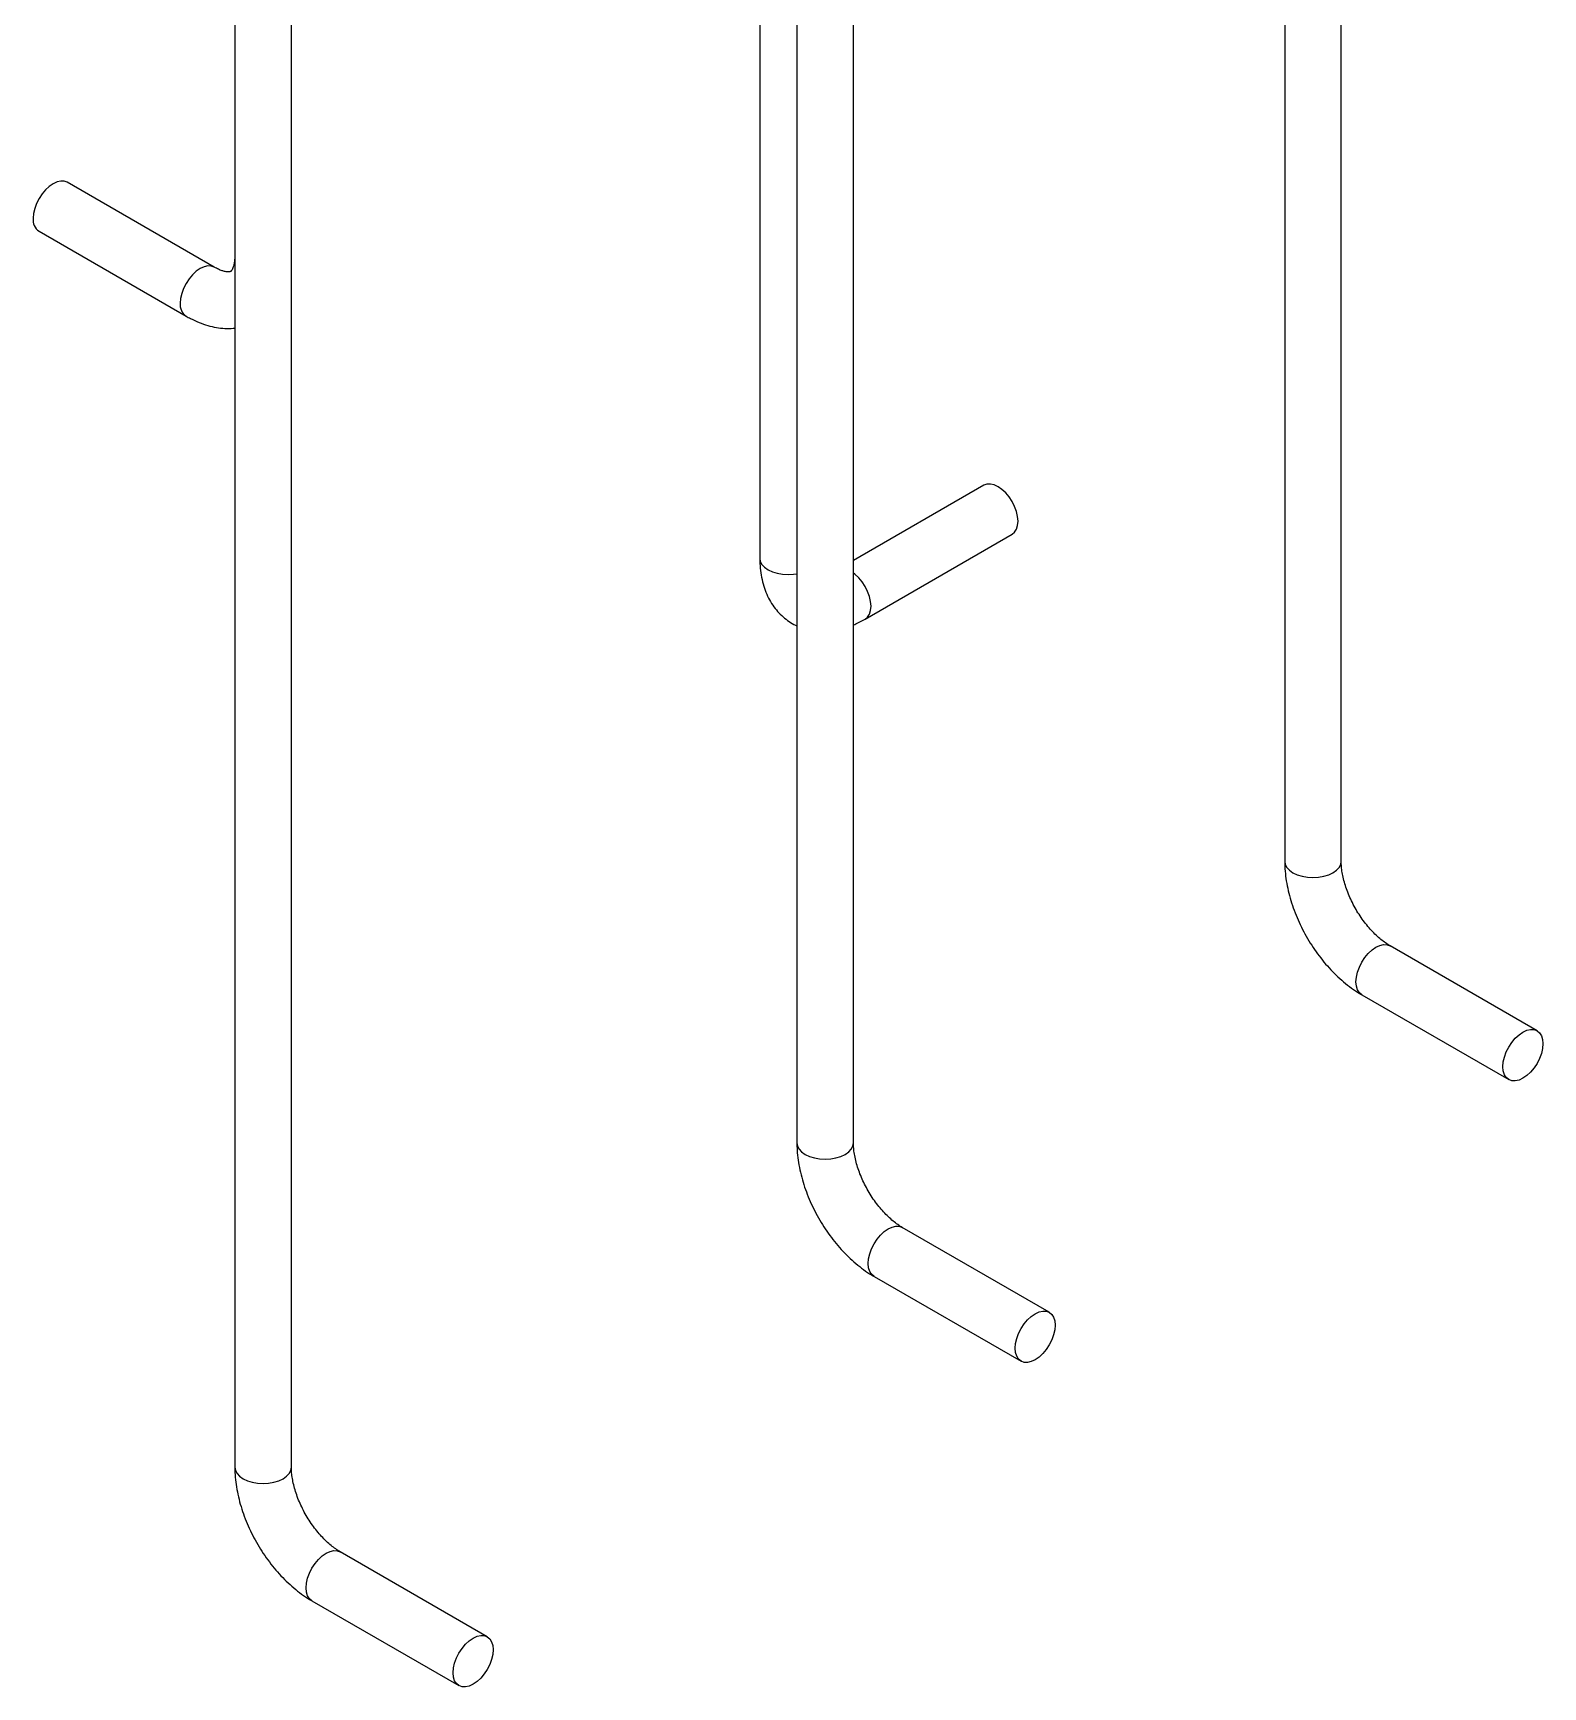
# Model space of a CAD drawing. Header units: millimetres. Extents: x -205 to 841, y 0 to 722.
# Drawn here: x 732 to 782.9, y 69.6 to 125.3 of the extents above; entities that cross this region are included whole.
import ezdxf

# ---------------------------------------------------------------- set-up
doc = ezdxf.new("R2010")
doc.units = ezdxf.units.MM

msp = doc.modelspace()

# ---------------------------------------------------------------- linework, layer by layer
at = {"color": 7, "linetype": 'Continuous', "lineweight": 25}
for p, q in [((776.0923, 97.4402), (776.0923, 147.062)), ((774.1883, 145.9628), (774.1883, 97.4402)), ((759.6646, 87.9567), (759.6646, 137.5785)), ((757.7606, 136.4793), (757.7606, 87.9567)), ((756.5106, 135.7577), (756.5106, 107.6453)), ((738.8329, 128.095), (738.8329, 77.03)), ((740.7369, 77.03), (740.7369, 126.9958)), ((738.1396, 117.4499), (733.1898, 120.3073)), ((732.2379, 118.6584), (737.1876, 115.8009)), ((764.0577, 110.1022), (759.6646, 107.5661)), ((760.0599, 105.5958), (765.0096, 108.4533)), ((782.6873, 91.733), (777.7375, 94.5905)), ((776.7856, 92.9415), (781.7354, 90.0841)), ((766.2596, 82.2495), (761.3099, 85.107)), ((760.3579, 83.458), (765.3077, 80.6006)), ((747.3319, 71.3228), (742.3822, 74.1803)), ((741.4303, 72.5313), (746.38, 69.6739))]:
    msp.add_line(p, q, dxfattribs=at)
at = {"color": 7, "linetype": 'Continuous', "lineweight": 25, "flags": 128}
for points in [[(733.1898, 120.3073), (733.0878, 120.3451), (732.9715, 120.3497), (732.8452, 120.3211), (732.7138, 120.2602), (732.5825, 120.1694), (732.4562, 120.0523), (732.3399, 119.9133), (732.2378, 119.7577), (732.1541, 119.5916), (732.0919, 119.4213), (732.0536, 119.2533), (732.0407, 119.0942)], [(765.0096, 108.4533), (765.0096, 108.4533), (765.0934, 108.5227), (765.1556, 108.6212), (765.1939, 108.7449), (765.2068, 108.8891), (765.1939, 109.0482), (765.1556, 109.2162), (765.0934, 109.3865), (765.0096, 109.5526), (764.9076, 109.7082), (764.7913, 109.8472), (764.665, 109.9643), (764.5336, 110.0551), (764.4023, 110.116), (764.276, 110.1446), (764.1597, 110.14), (764.0577, 110.1022)], [(782.8845, 91.2972), (782.8715, 91.138), (782.8332, 90.9701), (782.771, 90.7998), (782.6873, 90.6337), (782.5853, 90.4781), (782.4689, 90.3391), (782.3426, 90.222), (782.2113, 90.1312), (782.08, 90.0703), (781.9537, 90.0417), (781.8373, 90.0463), (781.7353, 90.0841), (781.6516, 90.1536), (781.5894, 90.252), (781.5511, 90.3758), (781.5382, 90.5199), (781.5511, 90.6791), (781.5894, 90.847), (781.6516, 91.0173), (781.7353, 91.1834), (781.8373, 91.339), (781.9537, 91.478), (782.08, 91.5951), (782.2113, 91.6859), (782.3426, 91.7468), (782.4689, 91.7754), (782.5853, 91.7708), (782.6873, 91.733), (782.771, 91.6635), (782.8332, 91.5651), (782.8715, 91.4413), (782.8845, 91.2972)], [(766.4568, 81.8137), (766.4439, 81.6545), (766.4056, 81.4866), (766.3434, 81.3163), (766.2596, 81.1502), (766.1576, 80.9946), (766.0413, 80.8556), (765.915, 80.7385), (765.7836, 80.6477), (765.6523, 80.5868), (765.526, 80.5582), (765.4097, 80.5628), (765.3076, 80.6006), (765.2239, 80.6701), (765.1617, 80.7686), (765.1234, 80.8923), (765.1105, 81.0364), (765.1234, 81.1956), (765.1617, 81.3635), (765.2239, 81.5338), (765.3076, 81.6999), (765.4097, 81.8555), (765.526, 81.9945), (765.6523, 82.1117), (765.7836, 82.2024), (765.915, 82.2633), (766.0413, 82.2919), (766.1576, 82.2873), (766.2596, 82.2495), (766.3434, 82.18), (766.4056, 82.0816), (766.4439, 81.9579), (766.4568, 81.8137)], [(747.5291, 70.887), (747.5162, 70.7278), (747.4779, 70.5599), (747.4157, 70.3896), (747.332, 70.2235), (747.23, 70.0679), (747.1136, 69.9289), (746.9873, 69.8118), (746.856, 69.721), (746.7247, 69.6601), (746.5984, 69.6315), (746.482, 69.6361), (746.38, 69.6739), (746.2963, 69.7434), (746.2341, 69.8418), (746.1957, 69.9656), (746.1828, 70.1097), (746.1957, 70.2689), (746.2341, 70.4368), (746.2963, 70.6071), (746.38, 70.7732), (746.482, 70.9288), (746.5984, 71.0678), (746.7247, 71.1849), (746.856, 71.2757), (746.9873, 71.3366), (747.1136, 71.3652), (747.23, 71.3606), (747.332, 71.3228), (747.4157, 71.2533), (747.4779, 71.1549), (747.5162, 71.0311), (747.5291, 70.887)]]:
    msp.add_lwpolyline(points, dxfattribs=at)
at = {"color": 1, "linetype": 'Continuous', "lineweight": 25, "flags": 128}
for points in [[(738.1376, 117.451), (738.0376, 117.4876), (737.9212, 117.4923), (737.7949, 117.4636), (737.6636, 117.4028), (737.5323, 117.312), (737.406, 117.1949), (737.2896, 117.0558), (737.1876, 116.9003), (737.1039, 116.7342), (737.0417, 116.5639), (737.0034, 116.3959), (736.9904, 116.2368)], [(756.5106, 107.6453), (756.5289, 107.5381), (756.583, 107.435), (756.671, 107.34), (756.7894, 107.2567), (756.9337, 107.1884), (757.0983, 107.1376), (757.2769, 107.1063), (757.4626, 107.0957), (757.6483, 107.1063), (757.7606, 107.1234)], [(760.0597, 105.5957), (760.0599, 105.5958), (760.1436, 105.6653), (760.2058, 105.7638), (760.2441, 105.8875), (760.2571, 106.0317), (760.2441, 106.1908), (760.2058, 106.3588), (760.1436, 106.5291), (760.0599, 106.6952), (759.9579, 106.8507), (759.8415, 106.9898), (759.7152, 107.1069), (759.6646, 107.1455)], [(774.1883, 97.4402), (774.2065, 97.333), (774.2607, 97.2299), (774.3487, 97.1349), (774.4671, 97.0516), (774.6113, 96.9833), (774.7759, 96.9325), (774.9545, 96.9012), (775.1403, 96.8906), (775.326, 96.9012), (775.5046, 96.9325), (775.6692, 96.9833), (775.8134, 97.0516), (775.9318, 97.1349), (776.0198, 97.2299), (776.074, 97.333), (776.0923, 97.4402)], [(776.7856, 92.9415), (776.7856, 92.9415), (776.7019, 93.011), (776.6396, 93.1095), (776.6013, 93.2332), (776.5884, 93.3774), (776.6013, 93.5365), (776.6396, 93.7044), (776.7019, 93.8747), (776.7856, 94.0409), (776.8876, 94.1964), (777.004, 94.3354), (777.1302, 94.4526), (777.2616, 94.5433), (777.3929, 94.6042), (777.5192, 94.6329), (777.6356, 94.6282), (777.7375, 94.5905)], [(757.7606, 87.9567), (757.7789, 87.8495), (757.833, 87.7464), (757.921, 87.6514), (758.0394, 87.5681), (758.1837, 87.4998), (758.3483, 87.449), (758.5269, 87.4177), (758.7126, 87.4071), (758.8983, 87.4177), (759.0769, 87.449), (759.2415, 87.4998), (759.3857, 87.5681), (759.5041, 87.6514), (759.5921, 87.7464), (759.6463, 87.8495), (759.6646, 87.9567)], [(760.3579, 83.458), (760.3579, 83.458), (760.2742, 83.5275), (760.212, 83.626), (760.1737, 83.7497), (760.1607, 83.8939), (760.1737, 84.053), (760.212, 84.2209), (760.2742, 84.3912), (760.3579, 84.5574), (760.4599, 84.7129), (760.5763, 84.8519), (760.7026, 84.9691), (760.8339, 85.0598), (760.9652, 85.1207), (761.0915, 85.1494), (761.2079, 85.1447), (761.3099, 85.107)], [(738.8329, 77.03), (738.8512, 76.9228), (738.9054, 76.8197), (738.9934, 76.7247), (739.1117, 76.6414), (739.256, 76.5731), (739.4206, 76.5223), (739.5992, 76.491), (739.7849, 76.4804), (739.9706, 76.491), (740.1492, 76.5223), (740.3138, 76.5731), (740.4581, 76.6414), (740.5765, 76.7247), (740.6644, 76.8197), (740.7186, 76.9228), (740.7369, 77.03)], [(741.4303, 72.5313), (741.4302, 72.5313), (741.3465, 72.6008), (741.2843, 72.6993), (741.246, 72.823), (741.2331, 72.9672), (741.246, 73.1263), (741.2843, 73.2942), (741.3465, 73.4645), (741.4302, 73.6307), (741.5322, 73.7862), (741.6486, 73.9252), (741.7749, 74.0424), (741.9062, 74.1331), (742.0376, 74.194), (742.1638, 74.2227), (742.2802, 74.218), (742.3822, 74.1803)]]:
    msp.add_lwpolyline(points, dxfattribs=at)
at = {"color": 7, "linetype": 'Continuous', "lineweight": 25}
msp.add_arc((732.4935, 119.0366), 0.4565, 172.74417, 235.94365, dxfattribs=at)
at = {"color": 1, "linetype": 'Continuous', "lineweight": 25}
msp.add_arc((737.4671, 116.1899), 0.479, 174.38038, 234.2932, dxfattribs=at)
at = {"color": 7, "linetype": 'Continuous', "lineweight": 25}
for points, knots in [([(738.8329, 117.8504), (738.8325, 117.8218), (738.8313, 117.7394), (738.819, 117.6202), (738.7951, 117.5039), (738.7655, 117.4159), (738.7354, 117.3556), (738.7101, 117.3202), (738.6933, 117.3046), (738.6862, 117.3003), (738.6732, 117.2946), (738.6402, 117.2883), (738.5849, 117.2878), (738.5062, 117.2983), (738.4041, 117.3259), (738.2808, 117.3733), (738.1869, 117.4242), (738.1396, 117.4499)], [0, 0, 0, 0, 0.0341091, 0.0982944, 0.16212, 0.2261112, 0.2911623, 0.3591306, 0.4335571, 0.5230692, 0.6061787, 0.6776809, 0.7430335, 0.8051098, 0.870549, 0.9347764, 1, 1, 1, 1]), ([(737.1876, 115.8009), (737.239, 115.7722), (737.3838, 115.6914), (737.6272, 115.5807), (737.917, 115.4805), (738.2075, 115.4132), (738.4934, 115.3836), (738.7025, 115.3791), (738.8133, 115.3954), (738.8329, 115.3983)], [0, 0, 0, 0, 0.0975997, 0.2752528, 0.4525844, 0.6274518, 0.798362, 0.9643574, 1, 1, 1, 1]), ([(756.5106, 107.6453), (756.5114, 107.5865), (756.5138, 107.4206), (756.5396, 107.1545), (756.5976, 106.8533), (756.6851, 106.5685), (756.8004, 106.3046), (756.9418, 106.0649), (757.1065, 105.8522), (757.2912, 105.6671), (757.4945, 105.5137), (757.6523, 105.4152), (757.745, 105.3772), (757.7606, 105.3708)], [0, 0, 0, 0, 0.0604315, 0.170433, 0.2802366, 0.388516, 0.4943466, 0.5971345, 0.6967689, 0.7935663, 0.8881153, 0.9811392, 1, 1, 1, 1]), ([(759.6646, 105.4022), (759.6929, 105.4131), (759.8116, 105.4591), (759.9425, 105.5289), (760.0448, 105.5873), (760.0599, 105.5958)], [0, 0, 0, 0, 0.2107489, 0.8841954, 1, 1, 1, 1]), ([(774.1883, 97.4402), (774.1891, 97.3813), (774.1914, 97.2163), (774.2158, 96.94), (774.2682, 96.6117), (774.345, 96.2814), (774.4445, 95.9516), (774.5658, 95.6248), (774.7074, 95.3031), (774.8683, 94.9888), (775.0472, 94.6838), (775.243, 94.3902), (775.4543, 94.1101), (775.6802, 93.8456), (775.9194, 93.5986), (776.1709, 93.3711), (776.4336, 93.1654), (776.6406, 93.0267), (776.7594, 92.9569), (776.7856, 92.9415)], [0, 0, 0, 0, 0.0352375, 0.098712, 0.1620847, 0.2253191, 0.2883368, 0.3511353, 0.4137569, 0.4762683, 0.538749, 0.6012816, 0.6639296, 0.7267835, 0.7899309, 0.85345, 0.9173952, 0.9817725, 1, 1, 1, 1]), ([(777.7375, 94.5905), (777.7119, 94.6057), (777.6375, 94.6501), (777.5072, 94.7415), (777.348, 94.8718), (777.1866, 95.0248), (777.0266, 95.1984), (776.8714, 95.3902), (776.7242, 95.5975), (776.5879, 95.8169), (776.4649, 96.0447), (776.3575, 96.2768), (776.2673, 96.5089), (776.1954, 96.7368), (776.1423, 96.9561), (776.1082, 97.1621), (776.0939, 97.3227), (776.0927, 97.4102), (776.0923, 97.4402)], [0, 0, 0, 0, 0.0337177, 0.0979245, 0.1628477, 0.2286133, 0.2951365, 0.3622832, 0.4298944, 0.4978001, 0.5658267, 0.6337729, 0.7014346, 0.7686429, 0.8352381, 0.901081, 0.9660733, 1, 1, 1, 1]), ([(757.7606, 87.9567), (757.7614, 87.8978), (757.7637, 87.7328), (757.7882, 87.4565), (757.8406, 87.1282), (757.9173, 86.7979), (758.0169, 86.4681), (758.1381, 86.1413), (758.2797, 85.8196), (758.4406, 85.5053), (758.6195, 85.2003), (758.8153, 84.9067), (759.0267, 84.6267), (759.2525, 84.3621), (759.4917, 84.1151), (759.7432, 83.8876), (760.0059, 83.6819), (760.2129, 83.5432), (760.3317, 83.4734), (760.3579, 83.458)], [0, 0, 0, 0, 0.0352375, 0.098712, 0.1620847, 0.2253191, 0.2883368, 0.3511353, 0.4137569, 0.4762683, 0.538749, 0.6012816, 0.6639296, 0.7267835, 0.7899309, 0.85345, 0.9173952, 0.9817725, 1, 1, 1, 1]), ([(761.3099, 85.107), (761.2842, 85.1222), (761.2098, 85.1666), (761.0795, 85.258), (760.9203, 85.3884), (760.7589, 85.5413), (760.5989, 85.7149), (760.4438, 85.9067), (760.2966, 86.114), (760.1602, 86.3334), (760.0372, 86.5612), (759.9298, 86.7933), (759.8396, 87.0255), (759.7677, 87.2533), (759.7147, 87.4726), (759.6806, 87.6786), (759.6662, 87.8392), (759.665, 87.9267), (759.6646, 87.9567)], [0, 0, 0, 0, 0.0337177, 0.0979245, 0.1628477, 0.2286133, 0.2951365, 0.3622832, 0.4298944, 0.4978001, 0.5658267, 0.6337729, 0.7014346, 0.7686429, 0.8352381, 0.901081, 0.9660733, 1, 1, 1, 1]), ([(738.8329, 77.03), (738.8337, 76.9711), (738.836, 76.8061), (738.8605, 76.5298), (738.9129, 76.2015), (738.9897, 75.8712), (739.0892, 75.5414), (739.2104, 75.2146), (739.3521, 74.8929), (739.5129, 74.5786), (739.6919, 74.2735), (739.8876, 73.98), (740.099, 73.6999), (740.3248, 73.4354), (740.564, 73.1884), (740.8155, 72.9609), (741.0783, 72.7552), (741.2852, 72.6165), (741.4041, 72.5467), (741.4303, 72.5313)], [0, 0, 0, 0, 0.0352375, 0.098712, 0.1620847, 0.2253191, 0.2883368, 0.3511353, 0.4137569, 0.4762683, 0.538749, 0.6012816, 0.6639296, 0.7267835, 0.7899309, 0.85345, 0.9173952, 0.9817725, 1, 1, 1, 1]), ([(742.3822, 74.1803), (742.3566, 74.1955), (742.2821, 74.2399), (742.1519, 74.3313), (741.9927, 74.4616), (741.8312, 74.6146), (741.6713, 74.7881), (741.5161, 74.98), (741.3689, 75.1873), (741.2325, 75.4067), (741.1096, 75.6345), (741.0022, 75.8666), (740.9119, 76.0987), (740.8401, 76.3266), (740.787, 76.5459), (740.7529, 76.7519), (740.7385, 76.9125), (740.7373, 77), (740.7369, 77.03)], [0, 0, 0, 0, 0.0337177, 0.0979245, 0.1628477, 0.2286133, 0.2951365, 0.3622832, 0.4298944, 0.4978001, 0.5658267, 0.6337729, 0.7014346, 0.7686429, 0.8352381, 0.901081, 0.9660733, 1, 1, 1, 1])]:
    msp.add_open_spline(points, degree=3, knots=knots, dxfattribs=at)

doc.saveas('drawing.dxf')
